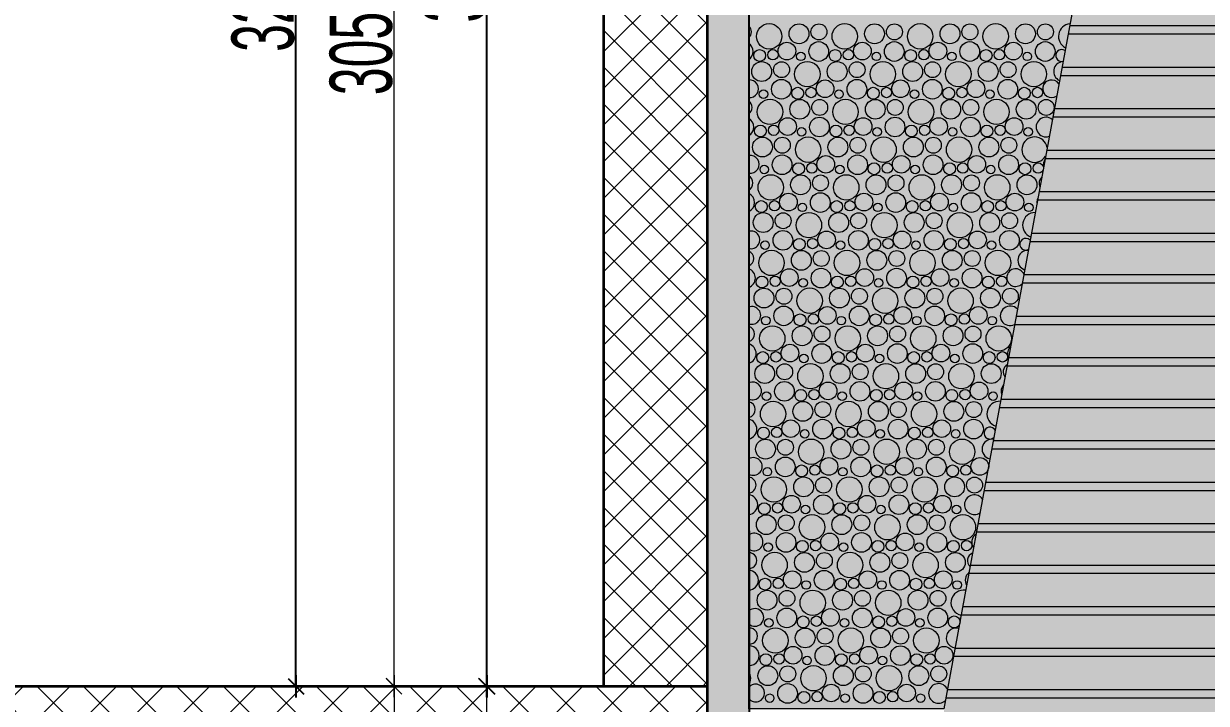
# Model space of a CAD drawing. Header units: millimetres. Extents: x -115530 to 122462, y -34508 to 119375.
# Drawn here: x 89331 to 92180, y 95692 to 97330 of the extents above; entities that cross this region are included whole.
import ezdxf

# ---------------------------------------------------------------- set-up
doc = ezdxf.new("R2010")
doc.units = ezdxf.units.MM
doc.header["$MEASUREMENT"] = 0
for name, color, linetype, lineweight in [('101', 253, 'Continuous', 15), ('dimenzija', 7, 'Continuous', 13), ('Fasada kontaktna', 40, 'Continuous', 20), ('New_Structural - Bearing_Pen_No__27', 7, 'Continuous', 25), ('zidoviii', 7, 'Continuous', 35)]:
    doc.layers.add(name, color=color, linetype=linetype, lineweight=lineweight)
for name, color, linetype, lineweight, true_color in [('102', 7, 'Continuous', 15, 0xe0e0e0), ('161', 7, 'Continuous', 15, 0x6a6a6a), ('19', 7, 'Continuous', 0, 0xe4e4e4), ('HATCH 2', 7, 'Continuous', 9, 0x575757), ('New_Structural - Bearing_Pen_No__87', 7, 'Continuous', 13, 0x6a6a6a)]:
    doc.layers.add(name, color=color, linetype=linetype, lineweight=lineweight, true_color=true_color)
doc.styles.add('PLATEIA', font='CGSAPPS.shx', dxfattribs={"width": 0.6})
doc.dimstyles.new('50', dxfattribs={"dimtxt": 150, "dimasz": 0.5, "dimexe": 0.18, "dimexo": 0.0625, "dimgap": 4, "dimtad": 1, "dimdec": 0, "dimlfac": 0.1, "dimzin": 12, "dimdsep": 46, "dimtxsty": 'PLATEIA', "dimblk": 'A$C321216CB', "dimcen": 0.09, "dimse1": 1, "dimse2": 1, "dimclrd": 256, "dimclrt": 256, "dimadec": 3, "dimazin": 0, "dimtfac": 1, "dimtdec": 0, "dimtix": 1, "dimtmove": 2, "dimatfit": 3, "dimldrblk": 'A$C321216CB', "dimfxl": 1, "dimtolj": 1, "dimtzin": 0, "dimlwd": -1, "dimarcsym": 0})

# ---------------------------------------------------------------- blocks, each defined once
blk = doc.blocks.new('A$C321216CB')
for p, q in [((0, -75.3), (0, 75.3)), ((-53.8, 0), (53.8, 0)), ((-38.1, -38.1), (38.1, 38.1))]:
    blk.add_line(p, q)
blk = doc.blocks.new('*D955')
at = {"layer": 'DEFPOINTS', "color": 0, "transparency": 16777216}
for p in [(90223.6, 98783), (90728.2, 98783), (90414, 95733)]:
    blk.add_point(p, dxfattribs=at)
at = {"layer": 'dimenzija', "transparency": 16777216}
blk.add_line((90223.6, 95733.5), (90223.6, 98782.5), dxfattribs=at)
at = {"layer": 'dimenzija', "transparency": 16777216, "xscale": 0.5, "yscale": 0.5, "zscale": 0.5}
for p, rotation in [((90223.6, 98783), 90), ((90223.6, 95733), 270)]:
    blk.add_blockref('A$C321216CB', p, dxfattribs=dict(at, rotation=rotation))
at = {"layer": 'dimenzija', "transparency": 16777216, "insert": (90144.6, 97258), "char_height": 150, "attachment_point": 5, "rotation": 90, "style": 'PLATEIA'}
blk.add_mtext('\\A1;305', dxfattribs=at)
blk = doc.blocks.new('*D958')
at = {"transparency": 16777216}
blk.add_line((89987.1, 95733.5), (89987.1, 98991.5), dxfattribs=at)
at = {"layer": 'DEFPOINTS', "color": 0, "transparency": 16777216}
for p in [(89987.1, 98992), (89987.1, 98992), (89949.3, 95733)]:
    blk.add_point(p, dxfattribs=at)
at = {"transparency": 16777216, "xscale": 0.5, "yscale": 0.5, "zscale": 0.5}
for p, rotation in [((89987.1, 98992), 90), ((89987.1, 95733), 270)]:
    blk.add_blockref('A$C321216CB', p, dxfattribs=dict(at, rotation=rotation))
at = {"transparency": 16777216, "insert": (89908.1, 97362.5), "char_height": 150, "attachment_point": 5, "rotation": 90, "style": 'PLATEIA'}
blk.add_mtext('\\A1;326', dxfattribs=at)
blk = doc.blocks.new('*D960')
at = {"transparency": 16777216}
blk.add_line((90447, 95733.5), (90447, 99132.5), dxfattribs=at)
at = {"layer": 'DEFPOINTS', "color": 0, "transparency": 16777216}
for p in [(90447, 99133), (90447, 99133), (90414, 95733)]:
    blk.add_point(p, dxfattribs=at)
at = {"transparency": 16777216, "xscale": 0.5, "yscale": 0.5, "zscale": 0.5}
for p, rotation in [((90447, 99133), 90), ((90447, 95733), 270)]:
    blk.add_blockref('A$C321216CB', p, dxfattribs=dict(at, rotation=rotation))
at = {"transparency": 16777216, "insert": (90368, 97433), "char_height": 150, "attachment_point": 5, "rotation": 90, "style": 'PLATEIA'}
blk.add_mtext('\\A1;340', dxfattribs=at)
blk = doc.blocks.new('*D1014')
at = {"layer": 'DEFPOINTS', "color": 0, "transparency": 16777216}
for p in [(90169.8, 95733.5), (90029, 95283.5), (90446.4, 95283.5)]:
    blk.add_point(p, dxfattribs=at)
at = {"layer": 'dimenzija', "transparency": 16777216}
blk.add_line((90446.4, 95733), (90446.4, 95284), dxfattribs=at)
at = {"layer": 'dimenzija', "transparency": 16777216, "xscale": 0.5, "yscale": 0.5, "zscale": 0.5}
for p, rotation in [((90446.4, 95733.5), 90), ((90446.4, 95283.5), 270)]:
    blk.add_blockref('A$C321216CB', p, dxfattribs=dict(at, rotation=rotation))
at = {"layer": 'dimenzija', "transparency": 16777216, "insert": (90367.4, 95508.5), "char_height": 150, "attachment_point": 5, "rotation": 90, "style": 'PLATEIA'}
blk.add_mtext('\\A1;45', dxfattribs=at)
blk = doc.blocks.new('*D1016')
at = {"layer": 'DEFPOINTS', "color": 0, "transparency": 16777216}
for p in [(90169.8, 95733.5), (90029, 95283.5), (90223.6, 95283.5)]:
    blk.add_point(p, dxfattribs=at)
at = {"layer": 'dimenzija', "transparency": 16777216}
blk.add_line((90223.6, 95733), (90223.6, 95284), dxfattribs=at)
at = {"layer": 'dimenzija', "transparency": 16777216, "xscale": 0.5, "yscale": 0.5, "zscale": 0.5}
for p, rotation in [((90223.6, 95733.5), 90), ((90223.6, 95283.5), 270)]:
    blk.add_blockref('A$C321216CB', p, dxfattribs=dict(at, rotation=rotation))
at = {"layer": 'dimenzija', "transparency": 16777216, "insert": (90144.6, 95508.5), "char_height": 150, "attachment_point": 5, "rotation": 90, "style": 'PLATEIA'}
blk.add_mtext('\\A1;45', dxfattribs=at)
blk = doc.blocks.new('ff')
at = {"layer": '102', "linetype": 'Continuous', "lineweight": 15}
blk.add_hatch(color=256, dxfattribs=at).paths.add_polyline_path([(182927.6, 114164.2), (200444.3, 114164.2), (200439.7, 119002.6), (197467.2, 118998.5), (196875.7, 115774.2), (196875.7, 115274.2), (196875.7, 114766), (187207.4, 114772.5), (187203.9, 115604.3), (182935.6, 115604.3)])
at = {"layer": '161', "linetype": 'Continuous', "lineweight": 15}
h = blk.add_hatch(dxfattribs=at)
h.set_pattern_fill('DOUBLE_1_1_0001', color=256, scale=49.999997, style=0, pattern_type=2)
h.set_pattern_definition([(180, (189177.82, 115725.27), (0, 100), []), (180, (189177.82, 115705.27), (0, 100), [])])
h.paths.add_polyline_path([(182929.9, 114164.2), (200444.3, 114164.2), (200437.1, 119001.3), (197471.9, 119001), (196875.7, 115774.2), (196875.7, 115274.2), (196875.7, 114766), (187208.3, 114766), (187203, 115604.7), (182929.9, 115603.9)])
at = {"layer": '19', "linetype": 'Continuous', "lineweight": 0}
blk.add_hatch(color=256, dxfattribs=at).paths.add_polyline_path([(196875.7, 115774.2), (197470, 119000.9), (196405.7, 118999.3), (196405.7, 115774.2)])
blk.add_lwpolyline([(196405.7, 118999.3), (196407.3, 115272.5)])
at = {"layer": '101', "color": 251, "linetype": 'Continuous', "lineweight": 15, "true_color": 0x5e5e5e, "flags": 128}
blk.add_lwpolyline([(196875.7, 115774.2), (196405.7, 115774.2), (196405.7, 118999.3), (197470, 119000.9)], close=True, dxfattribs=at)
at = {"layer": '101', "color": 253, "linetype": 'Continuous', "lineweight": 15}
for centre, radius in [((196454.8, 117394.9), 30.6), ((196526.6, 117401.1), 23.9), ((196574.6, 117405.6), 19.2), ((196636.7, 117394.9), 30.6), ((196708.4, 117401.1), 23.9), ((196756.4, 117405.6), 19.2), ((196818.5, 117394.9), 30.6), ((196890.3, 117401.1), 23.9), ((196938.3, 117405.6), 19.2), ((197000.4, 117394.9), 30.6), ((197072.1, 117401.1), 23.9), ((197120.2, 117405.6), 19.2), ((196431.7, 117348.8), 14.3), ((196463.7, 117350.6), 12.5), ((196497.3, 117359.5), 21.3), ((196574.1, 117358.4), 23.7), ((196613.6, 117348.8), 14.3), ((196645.5, 117350.6), 12.5), ((196679.2, 117359.5), 21.3), ((196755.9, 117358.4), 23.7), ((196795.5, 117348.8), 14.3), ((196827.4, 117350.6), 12.5), ((196861.1, 117359.5), 21.3), ((196937.8, 117358.4), 23.7), ((196977.3, 117348.8), 14.3), ((197009.2, 117350.6), 12.5), ((197042.9, 117359.5), 21.3), ((197119.6, 117358.4), 23.7), ((196436.6, 117310.1), 23.9), ((196484.6, 117314.6), 19.2), ((196546.7, 117303.9), 30.6), ((196531, 117346.7), 10.3), ((196618.4, 117310.1), 23.9), ((196666.4, 117314.6), 19.2), ((196728.5, 117303.9), 30.6), ((196712.9, 117346.7), 10.3), ((196800.3, 117310.1), 23.9), ((196848.3, 117314.6), 19.2), ((196910.4, 117303.9), 30.6), ((196894.7, 117346.7), 10.3), ((196982.1, 117310.1), 23.9), ((197030.2, 117314.6), 19.2), ((197092.2, 117303.9), 30.6), ((197076.6, 117346.7), 10.3), ((196484.1, 117267.4), 23.7), ((196589.2, 117268.5), 21.3), ((196665.9, 117267.4), 23.7), ((196771.1, 117268.5), 21.3), ((196847.8, 117267.4), 23.7), ((196952.9, 117268.5), 21.3), ((197029.6, 117267.4), 23.7), ((196441, 117255.8), 10.3), ((196523.6, 117257.8), 14.3), ((196555.5, 117259.6), 12.5), ((196622.9, 117255.8), 10.3), ((196705.5, 117257.8), 14.3), ((196737.4, 117259.6), 12.5), ((196804.7, 117255.8), 10.3), ((196887.3, 117257.8), 14.3), ((196919.2, 117259.6), 12.5), ((196986.6, 117255.8), 10.3), ((197069.2, 117257.8), 14.3), ((197101.1, 117259.6), 12.5), ((196456.7, 117212.9), 30.6), ((196528.4, 117219.2), 23.9), ((196576.4, 117223.6), 19.2), ((196638.5, 117212.9), 30.6), ((196710.3, 117219.2), 23.9), ((196758.3, 117223.6), 19.2), ((196820.4, 117212.9), 30.6), ((196892.1, 117219.2), 23.9), ((196940.2, 117223.6), 19.2), ((197002.2, 117212.9), 30.6), ((197074, 117219.2), 23.9), ((197122, 117223.6), 19.2), ((196499.2, 117177.5), 21.3), ((196575.9, 117176.4), 23.7), ((196681.1, 117177.5), 21.3), ((196757.8, 117176.4), 23.7), ((196862.9, 117177.5), 21.3), ((196939.6, 117176.4), 23.7), ((197044.8, 117177.5), 21.3), ((196433.6, 117166.8), 14.3), ((196465.5, 117168.6), 12.5), ((196532.9, 117164.8), 10.3), ((196615.5, 117166.8), 14.3), ((196647.4, 117168.6), 12.5), ((196714.7, 117164.8), 10.3), ((196797.3, 117166.8), 14.3), ((196829.2, 117168.6), 12.5), ((196896.6, 117164.8), 10.3), ((196979.2, 117166.8), 14.3), ((197011.1, 117168.6), 12.5), ((197078.4, 117164.8), 10.3), ((196438.4, 117128.2), 23.9), ((196486.4, 117132.6), 19.2), ((196548.5, 117121.9), 30.6), ((196620.3, 117128.2), 23.9), ((196668.3, 117132.6), 19.2), ((196730.4, 117121.9), 30.6), ((196802.1, 117128.2), 23.9), ((196850.2, 117132.6), 19.2), ((196912.2, 117121.9), 30.6), ((196984, 117128.2), 23.9), ((197032, 117132.6), 19.2), ((196485.9, 117085.4), 23.7), ((196591.1, 117086.5), 21.3), ((196667.8, 117085.4), 23.7), ((196772.9, 117086.5), 21.3), ((196849.6, 117085.4), 23.7), ((196954.8, 117086.5), 21.3), ((197031.5, 117085.4), 23.7), ((196442.9, 117073.8), 10.3), ((196525.5, 117075.8), 14.3), ((196557.4, 117077.6), 12.5), ((196624.7, 117073.8), 10.3), ((196707.3, 117075.8), 14.3), ((196739.2, 117077.6), 12.5), ((196806.6, 117073.8), 10.3), ((196889.2, 117075.8), 14.3), ((196921.1, 117077.6), 12.5), ((196988.4, 117073.8), 10.3), ((197071, 117075.8), 14.3), ((197102.9, 117077.6), 12.5), ((196458.5, 117030.9), 30.6), ((196530.3, 117037.2), 23.9), ((196578.3, 117041.6), 19.2), ((196640.4, 117030.9), 30.6), ((196712.1, 117037.2), 23.9), ((196760.2, 117041.6), 19.2), ((196822.2, 117030.9), 30.6), ((196894, 117037.2), 23.9), ((196942, 117041.6), 19.2), ((197004.1, 117030.9), 30.6), ((197075.8, 117037.2), 23.9), ((196577.8, 116994.4), 23.7), ((196759.6, 116994.4), 23.7), ((196941.5, 116994.4), 23.7), ((196435.5, 116984.8), 14.3), ((196467.4, 116986.6), 12.5), ((196501.1, 116995.5), 21.3), ((196534.7, 116982.8), 10.3), ((196617.3, 116984.8), 14.3), ((196649.2, 116986.6), 12.5), ((196682.9, 116995.5), 21.3), ((196716.6, 116982.8), 10.3), ((196799.2, 116984.8), 14.3), ((196831.1, 116986.6), 12.5), ((196864.8, 116995.5), 21.3), ((196898.4, 116982.8), 10.3), ((196981, 116984.8), 14.3), ((197012.9, 116986.6), 12.5), ((197046.6, 116995.5), 21.3), ((197080.3, 116982.8), 10.3), ((196440.3, 116946.2), 23.9), ((196488.3, 116950.6), 19.2), ((196550.4, 116939.9), 30.6), ((196622.1, 116946.2), 23.9), ((196670.2, 116950.6), 19.2), ((196732.2, 116939.9), 30.6), ((196804, 116946.2), 23.9), ((196852, 116950.6), 19.2), ((196914.1, 116939.9), 30.6), ((196985.8, 116946.2), 23.9), ((197033.9, 116950.6), 19.2), ((196487.8, 116903.4), 23.7), ((196527.3, 116893.8), 14.3), ((196559.2, 116895.6), 12.5), ((196592.9, 116904.5), 21.3), ((196669.6, 116903.4), 23.7), ((196709.2, 116893.8), 14.3), ((196741.1, 116895.6), 12.5), ((196774.8, 116904.5), 21.3), ((196851.5, 116903.4), 23.7), ((196891, 116893.8), 14.3), ((196922.9, 116895.6), 12.5), ((196956.6, 116904.5), 21.3), ((197033.4, 116903.4), 23.7), ((196460.4, 116848.9), 30.6), ((196444.7, 116891.8), 10.3), ((196532.1, 116855.2), 23.9), ((196580.2, 116859.6), 19.2), ((196642.2, 116848.9), 30.6), ((196626.6, 116891.8), 10.3), ((196714, 116855.2), 23.9), ((196762, 116859.6), 19.2), ((196824.1, 116848.9), 30.6), ((196808.4, 116891.8), 10.3), ((196895.8, 116855.2), 23.9), ((196943.9, 116859.6), 19.2), ((197005.9, 116848.9), 30.6), ((196990.3, 116891.8), 10.3), ((196502.9, 116813.5), 21.3), ((196579.6, 116812.4), 23.7), ((196684.8, 116813.5), 21.3), ((196761.5, 116812.4), 23.7), ((196866.6, 116813.5), 21.3), ((196943.4, 116812.4), 23.7), ((196437.3, 116802.8), 14.3), ((196469.2, 116804.6), 12.5), ((196536.6, 116800.8), 10.3), ((196619.2, 116802.8), 14.3), ((196651.1, 116804.6), 12.5), ((196718.4, 116800.8), 10.3), ((196801, 116802.8), 14.3), ((196832.9, 116804.6), 12.5), ((196900.3, 116800.8), 10.3), ((196982.9, 116802.8), 14.3), ((197014.8, 116804.6), 12.5), ((196442.1, 116764.2), 23.9), ((196490.2, 116768.6), 19.2), ((196552.2, 116757.9), 30.6), ((196624, 116764.2), 23.9), ((196672, 116768.6), 19.2), ((196734.1, 116757.9), 30.6), ((196805.8, 116764.2), 23.9), ((196853.9, 116768.6), 19.2), ((196915.9, 116757.9), 30.6), ((196987.7, 116764.2), 23.9), ((197035.7, 116768.6), 19.2), ((196489.6, 116721.4), 23.7), ((196594.8, 116722.5), 21.3), ((196671.5, 116721.4), 23.7), ((196776.6, 116722.5), 21.3), ((196853.4, 116721.4), 23.7), ((196958.5, 116722.5), 21.3), ((196446.6, 116709.8), 10.3), ((196529.2, 116711.8), 14.3), ((196561.1, 116713.6), 12.5), ((196628.4, 116709.8), 10.3), ((196711, 116711.8), 14.3), ((196742.9, 116713.6), 12.5), ((196810.3, 116709.8), 10.3), ((196892.9, 116711.8), 14.3), ((196924.8, 116713.6), 12.5), ((196992.2, 116709.8), 10.3), ((196462.2, 116666.9), 30.6), ((196534, 116673.2), 23.9), ((196582, 116677.6), 19.2), ((196644.1, 116666.9), 30.6), ((196715.8, 116673.2), 23.9), ((196763.9, 116677.6), 19.2), ((196825.9, 116666.9), 30.6), ((196897.7, 116673.2), 23.9), ((196945.7, 116677.6), 19.2), ((197007.8, 116666.9), 30.6), ((196504.8, 116631.5), 21.3), ((196581.5, 116630.4), 23.7), ((196686.6, 116631.5), 21.3), ((196763.4, 116630.4), 23.7), ((196868.5, 116631.5), 21.3), ((196945.2, 116630.4), 23.7), ((196439.2, 116620.8), 14.3), ((196471.1, 116622.6), 12.5), ((196538.4, 116618.8), 10.3), ((196621, 116620.8), 14.3), ((196652.9, 116622.6), 12.5), ((196720.3, 116618.8), 10.3), ((196802.9, 116620.8), 14.3), ((196834.8, 116622.6), 12.5), ((196902.2, 116618.8), 10.3), ((196984.7, 116620.8), 14.3), ((197016.6, 116622.6), 12.5), ((196444, 116582.2), 23.9), ((196492, 116586.6), 19.2), ((196554.1, 116575.9), 30.6), ((196625.8, 116582.2), 23.9), ((196673.9, 116586.6), 19.2), ((196735.9, 116575.9), 30.6), ((196807.7, 116582.2), 23.9), ((196855.7, 116586.6), 19.2), ((196917.8, 116575.9), 30.6), ((196989.6, 116582.2), 23.9), ((196491.5, 116539.4), 23.7), ((196596.6, 116540.5), 21.3), ((196673.4, 116539.4), 23.7), ((196778.5, 116540.5), 21.3), ((196855.2, 116539.4), 23.7), ((196960.3, 116540.5), 21.3), ((196448.4, 116527.8), 10.3), ((196531, 116529.8), 14.3), ((196562.9, 116531.6), 12.5), ((196630.3, 116527.8), 10.3), ((196712.9, 116529.8), 14.3), ((196744.8, 116531.6), 12.5), ((196812.2, 116527.8), 10.3), ((196894.7, 116529.8), 14.3), ((196926.6, 116531.6), 12.5), ((196994, 116527.8), 10.3), ((196464.1, 116484.9), 30.6), ((196535.8, 116491.2), 23.9), ((196583.9, 116495.6), 19.2), ((196645.9, 116484.9), 30.6), ((196717.7, 116491.2), 23.9), ((196765.7, 116495.6), 19.2), ((196827.8, 116484.9), 30.6), ((196899.6, 116491.2), 23.9), ((196947.6, 116495.6), 19.2), ((196441, 116438.8), 14.3), ((196472.9, 116440.6), 12.5), ((196506.6, 116449.5), 21.3), ((196540.3, 116436.8), 10.3), ((196583.4, 116448.4), 23.7), ((196622.9, 116438.8), 14.3), ((196654.8, 116440.6), 12.5), ((196688.5, 116449.5), 21.3), ((196722.2, 116436.8), 10.3), ((196765.2, 116448.4), 23.7), ((196804.7, 116438.8), 14.3), ((196836.6, 116440.6), 12.5), ((196870.3, 116449.5), 21.3), ((196904, 116436.8), 10.3), ((196947.1, 116448.4), 23.7), ((196445.8, 116400.2), 23.9), ((196493.9, 116404.6), 19.2), ((196555.9, 116393.9), 30.6), ((196627.7, 116400.2), 23.9), ((196675.7, 116404.6), 19.2), ((196737.8, 116393.9), 30.6), ((196809.6, 116400.2), 23.9), ((196857.6, 116404.6), 19.2), ((196919.6, 116393.9), 30.6), ((196493.4, 116357.4), 23.7), ((196532.9, 116347.8), 14.3), ((196564.8, 116349.6), 12.5), ((196598.5, 116358.5), 21.3), ((196675.2, 116357.4), 23.7), ((196714.7, 116347.8), 14.3), ((196746.6, 116349.6), 12.5), ((196780.3, 116358.5), 21.3), ((196857.1, 116357.4), 23.7), ((196896.6, 116347.8), 14.3), ((196928.5, 116349.6), 12.5), ((196962.2, 116358.5), 21.3), ((196465.9, 116302.9), 30.6), ((196450.3, 116345.8), 10.3), ((196537.7, 116309.2), 23.9), ((196647.8, 116302.9), 30.6), ((196632.2, 116345.8), 10.3), ((196719.6, 116309.2), 23.9), ((196829.6, 116302.9), 30.6), ((196814, 116345.8), 10.3), ((196901.4, 116309.2), 23.9), ((196585.7, 116313.6), 19.2), ((196767.6, 116313.6), 19.2), ((196949.4, 116313.6), 19.2), ((196508.5, 116267.5), 21.3), ((196585.2, 116266.4), 23.7), ((196690.3, 116267.5), 21.3), ((196767.1, 116266.4), 23.7), ((196872.2, 116267.5), 21.3), ((196442.9, 116256.8), 14.3), ((196474.8, 116258.6), 12.5), ((196542.2, 116254.8), 10.3), ((196624.7, 116256.8), 14.3), ((196656.6, 116258.6), 12.5), ((196724, 116254.8), 10.3), ((196806.6, 116256.8), 14.3), ((196838.5, 116258.6), 12.5), ((196905.9, 116254.8), 10.3), ((196447.7, 116218.2), 23.9), ((196495.7, 116222.6), 19.2), ((196557.8, 116211.9), 30.6), ((196629.6, 116218.2), 23.9), ((196677.6, 116222.6), 19.2), ((196739.6, 116211.9), 30.6), ((196811.4, 116218.2), 23.9), ((196859.4, 116222.6), 19.2), ((196921.5, 116211.9), 30.6), ((196495.2, 116175.4), 23.7), ((196600.3, 116176.5), 21.3), ((196677.1, 116175.4), 23.7), ((196782.2, 116176.5), 21.3), ((196858.9, 116175.4), 23.7), ((196452.2, 116163.8), 10.3), ((196534.7, 116165.8), 14.3), ((196566.6, 116167.6), 12.5), ((196634, 116163.8), 10.3), ((196716.6, 116165.8), 14.3), ((196748.5, 116167.6), 12.5), ((196815.9, 116163.8), 10.3), ((196898.4, 116165.8), 14.3), ((196930.3, 116167.6), 12.5), ((196467.8, 116120.9), 30.6), ((196539.6, 116127.2), 23.9), ((196587.6, 116131.6), 19.2), ((196649.6, 116120.9), 30.6), ((196721.4, 116127.2), 23.9), ((196769.4, 116131.6), 19.2), ((196831.5, 116120.9), 30.6), ((196903.3, 116127.2), 23.9), ((196510.3, 116085.5), 21.3), ((196587.1, 116084.4), 23.7), ((196692.2, 116085.5), 21.3), ((196768.9, 116084.4), 23.7), ((196874, 116085.5), 21.3), ((196444.7, 116074.8), 14.3), ((196476.6, 116076.6), 12.5), ((196544, 116072.8), 10.3), ((196626.6, 116074.8), 14.3), ((196658.5, 116076.6), 12.5), ((196725.9, 116072.8), 10.3), ((196808.4, 116074.8), 14.3), ((196840.3, 116076.6), 12.5), ((196907.7, 116072.8), 10.3), ((196449.6, 116036.2), 23.9), ((196497.6, 116040.6), 19.2), ((196559.6, 116029.9), 30.6), ((196631.4, 116036.2), 23.9), ((196679.4, 116040.6), 19.2), ((196741.5, 116029.9), 30.6), ((196813.3, 116036.2), 23.9), ((196861.3, 116040.6), 19.2), ((196454, 115981.8), 10.3), ((196497.1, 115993.4), 23.7), ((196536.6, 115983.8), 14.3), ((196568.5, 115985.6), 12.5), ((196602.2, 115994.5), 21.3), ((196635.9, 115981.8), 10.3), ((196678.9, 115993.4), 23.7), ((196718.4, 115983.8), 14.3), ((196750.3, 115985.6), 12.5), ((196784, 115994.5), 21.3), ((196817.7, 115981.8), 10.3), ((196860.8, 115993.4), 23.7), ((196900.3, 115983.8), 14.3), ((196469.6, 115938.9), 30.6), ((196541.4, 115945.2), 23.9), ((196589.4, 115949.6), 19.2), ((196651.5, 115938.9), 30.6), ((196723.3, 115945.2), 23.9), ((196771.3, 115949.6), 19.2), ((196833.3, 115938.9), 30.6), ((196446.6, 115892.9), 14.3), ((196478.5, 115894.6), 12.5), ((196512.2, 115903.5), 21.3), ((196588.9, 115902.4), 23.7), ((196628.4, 115892.9), 14.3), ((196660.3, 115894.6), 12.5), ((196694, 115903.5), 21.3), ((196770.8, 115902.4), 23.7), ((196810.3, 115892.9), 14.3), ((196842.2, 115894.6), 12.5), ((196875.9, 115903.5), 21.3), ((196451.4, 115854.2), 23.9), ((196499.4, 115858.6), 19.2), ((196561.5, 115848), 30.6), ((196545.9, 115890.8), 10.3), ((196633.3, 115854.2), 23.9), ((196681.3, 115858.6), 19.2), ((196743.3, 115848), 30.6), ((196727.7, 115890.8), 10.3), ((196815.1, 115854.2), 23.9), ((196863.1, 115858.6), 19.2), ((196498.9, 115811.4), 23.7), ((196604, 115812.5), 21.3), ((196680.8, 115811.4), 23.7), ((196785.9, 115812.5), 21.3), ((196455.9, 115799.8), 10.3), ((196538.4, 115801.9), 14.3), ((196570.3, 115803.6), 12.5), ((196637.7, 115799.8), 10.3), ((196720.3, 115801.9), 14.3), ((196752.2, 115803.6), 12.5), ((196819.6, 115799.8), 10.3)]:
    blk.add_circle(centre, radius, dxfattribs=at)
for centre, radius, start, end in [((196392.7, 117405.6), 19.2, 312.3208, 47.6792), ((197182.2, 117394.9), 30.6, 95.999, 243.1795), ((196392.2, 117358.4), 23.7, 304.5691, 55.4309), ((197159.2, 117348.8), 14.3, 56.1195, 283.0591), ((197164, 117310.1), 23.9, 94.2743, 244.9042), ((196407.3, 117268.5), 21.3, 265.4336, 94.5664), ((197134.8, 117268.5), 21.3, 34.11, 305.0686), ((196394.6, 117223.6), 19.2, 305.2129, 54.7871), ((196394.1, 117176.4), 23.7, 299.2769, 60.7231), ((197121.5, 117176.4), 23.7, 50.297, 288.8815), ((197094.1, 117121.9), 30.6, 9.8232, 329.3553), ((196409.2, 117086.5), 21.3, 260.4013, 99.5987), ((197136.6, 117086.5), 21.3, 146.2923, 192.8862), ((196396.4, 117041.6), 19.2, 298.6823, 61.3177), ((197123.9, 117041.6), 19.2, 131.5914, 207.5871), ((196395.9, 116994.4), 23.7, 294.2463, 65.7537), ((197123.4, 116994.4), 23.7, 157.5863, 181.5922), ((197095.9, 116939.9), 30.6, 90.8813, 248.2972), ((196411.1, 116904.5), 21.3, 255.2928, 104.7072), ((197072.9, 116893.8), 14.3, 43.8646, 295.314), ((196398.3, 116859.6), 19.2, 292.5374, 67.4626), ((197077.7, 116855.2), 23.9, 87.7683, 251.4102), ((196397.8, 116812.4), 23.7, 289.4078, 70.5922), ((197048.5, 116813.5), 21.3, 22.6901, 316.4884), ((196412.9, 116722.5), 21.3, 250.0615, 109.9385), ((197035.2, 116721.4), 23.7, 42.6164, 296.5621), ((196400.2, 116677.6), 19.2, 286.6558, 73.3442), ((196399.6, 116630.4), 23.7, 284.7096, 75.2904), ((197050.3, 116631.5), 21.3, 132.127, 207.0515), ((197037.6, 116586.6), 19.2, 120.1065, 219.072), ((196414.8, 116540.5), 21.3, 244.6502, 115.3498), ((197037.1, 116539.4), 23.7, 139.5823, 199.5962), ((196402, 116495.6), 19.2, 280.9503, 79.0497), ((197009.6, 116484.9), 30.6, 85.8537, 253.3248), ((196401.5, 116448.4), 23.7, 280.1106, 79.8894), ((196986.6, 116438.8), 14.3, 29.2787, 309.8998), ((196991.4, 116400.2), 23.9, 81.3673, 257.8112), ((196416.6, 116358.5), 21.3, 238.9841, 121.0159), ((196403.9, 116313.6), 19.2, 275.3531, 84.6469), ((196403.4, 116266.4), 23.7, 275.5767, 84.4233), ((196948.9, 116266.4), 23.7, 34.06, 305.1186), ((196375.9, 116211.9), 30.6, 346.2938, 13.7062), ((196418.5, 116176.5), 21.3, 232.9574, 127.0426), ((196964, 116176.5), 21.3, 121.5823, 217.5962), ((196405.7, 116131.6), 19.2, 269.8068, 90.1932), ((196951.3, 116131.6), 19.2, 110.341, 228.8375), ((196405.2, 116084.4), 23.7, 271.0777, 88.9223), ((196950.8, 116084.4), 23.7, 128.5092, 210.6693), ((196923.3, 116029.9), 30.6, 80.8741, 258.3044), ((196377.8, 116029.9), 30.6, 335.6375, 24.3625), ((196420.3, 115994.5), 21.3, 226.4062, 133.5938), ((196407.6, 115949.6), 19.2, 264.2587, 95.7413), ((196905.1, 115945.2), 23.9, 74.9886, 264.1899), ((196407.1, 115902.4), 23.7, 266.5853, 93.4147), ((196379.6, 115848), 30.6, 328.2535, 31.7465), ((196422.2, 115812.5), 21.3, 219.043, 140.957), ((196862.6, 115811.4), 23.7, 23.9215, 315.257)]:
    blk.add_arc(centre, radius, start, end, dxfattribs=at)

msp = doc.modelspace()

# ---------------------------------------------------------------- hatches: boundary and pattern name
at = {"layer": 'Fasada kontaktna'}
h = msp.add_hatch(dxfattribs=at)
h.set_pattern_fill('HONEY', color=256, scale=200)
h.set_pattern_definition([(0, (133725.344, 102627.874), (37.5, 21.650635), [25, -50]), (120, (133725.344, 102627.874), (-37.5, 21.650635), [25, -50]), (60, (133725.344, 102627.874), (0, 43.30127), [-50, 25])])
h.paths.add_polyline_path([(91078.2, 95276.93), (90978.2, 95276.93), (90978.2, 98992.98), (91078.2, 98992.98)])
at = {"layer": 'HATCH 2', "linetype": 'Continuous', "lineweight": 13}
h = msp.add_hatch(dxfattribs=at)
h.set_pattern_fill('ANSI37', color=256, scale=500, style=0)
h.set_pattern_definition([(45, (-110329.44, 76693.47), (-44.194174, 44.194174), []), (135, (-110329.44, 76693.47), (-44.194174, -44.194174), [])])
h.paths.add_polyline_path([(90978.19, 98782.98), (90728.19, 98782.98), (90728.19, 95732.98), (90978.19, 95732.98)])
h = msp.add_hatch(dxfattribs=at)
h.set_pattern_fill('ANSI37', color=251, scale=25, style=0)
h.set_pattern_definition([(45, (-70108.87, 146319.53), (-56.1266, 56.1266), []), (135, (-70108.87, 146319.53), (-56.1266, -56.1266), [])])
h.paths.add_polyline_path([(81978.19, 95732.98), (81978.19, 95282.98), (90978.19, 95282.98), (90978.19, 95732.98)])

# ---------------------------------------------------------------- linework, layer by layer
at = {"layer": 'New_Structural - Bearing_Pen_No__27', "color": 7, "linetype": 'Continuous', "lineweight": 35}
for p, q in [((90728.19, 98782.98), (90728.19, 95732.98)), ((90978.19, 98782.98), (90978.19, 95732.98))]:
    msp.add_line(p, q, dxfattribs=at)
at = {"layer": 'New_Structural - Bearing_Pen_No__87', "color": 251, "linetype": 'Continuous', "lineweight": 20, "true_color": 0x6a6a6a}
msp.add_line((90803.54, 95732.98), (87653.54, 95732.98), dxfattribs=at)
msp.add_lwpolyline([(91078.2, 95276.93), (90978.2, 95276.93), (90978.2, 98992.98), (91078.2, 98992.98)], close=True, dxfattribs=at)
at = {"layer": 'zidoviii', "linetype": 'Continuous', "lineweight": 35}
msp.add_line((90978.2, 97076.26), (90978.2, 95426.26), dxfattribs=at)
at = {"layer": 'zidoviii'}
for q in [(81978.19, 95732.98), (90978.19, 95282.98)]:
    msp.add_line((90978.19, 95732.98), q, dxfattribs=at)

# ---------------------------------------------------------------- block references
at = {"layer": 'dimenzija'}
msp.add_blockref('ff', (-105327.45, -20095.56), dxfattribs=at)

# ---------------------------------------------------------------- dimensions: what is measured, and where the dimension line sits
for base, p1, p2, picture, middle in [((90447.04, 99132.98), (90413.99, 95732.98), (90447.04, 99132.98), '*D960', (90368.04, 97432.98)), ((89987.07, 98991.98), (89949.31, 95732.98), (89987.07, 98991.98), '*D958', (89908.07, 97362.48))]:
    dim = msp.add_linear_dim(base=base, p1=p1, p2=p2, angle=90, dimstyle='50')
    dim.commit()
    dim.dimension.update_dxf_attribs({"geometry": picture, "text_midpoint": middle})
for base, p1, p2, picture, middle in [((90223.56, 98782.98), (90413.99, 95732.98), (90728.19, 98782.98), '*D955', (90144.56, 97257.98)), ((90446.38, 95283.48), (90169.77, 95733.48), (90029.01, 95283.48), '*D1014', (90367.38, 95508.48)), ((90223.56, 95283.48), (90169.77, 95733.48), (90029.01, 95283.48), '*D1016', (90144.56, 95508.48))]:
    dim = msp.add_linear_dim(base=base, p1=p1, p2=p2, angle=90, dimstyle='50', dxfattribs=at)
    dim.commit()
    dim.dimension.update_dxf_attribs({"geometry": picture, "text_midpoint": middle})

doc.saveas('drawing.dxf')
